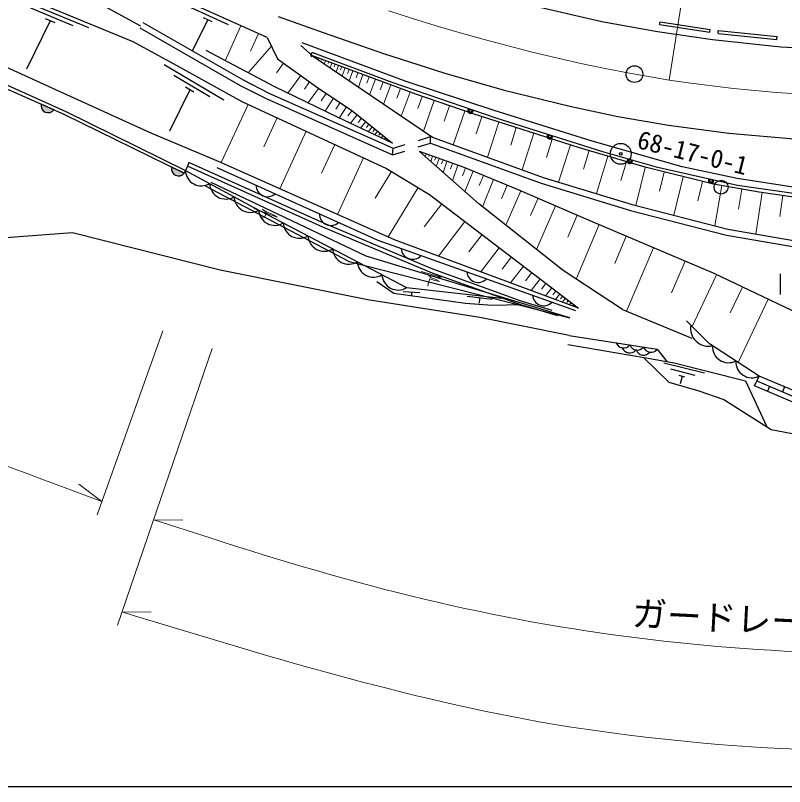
# Model space of a CAD drawing. Units: millimetres at full size, sheet at 1:1000; details may follow other scales. Extents: x 40000 to 680000, y 20000 to 380000.
# Drawn here: x 211317 to 266579, y 205000 to 260380 of the extents above; entities that cross this region are included whole.
import ezdxf
from ezdxf.enums import TextEntityAlignment as Align

# ---------------------------------------------------------------- set-up
doc = ezdxf.new("R2010")
doc.units = ezdxf.units.MM
doc.header["$LTSCALE"] = 1000
doc.linetypes.add('DASHED', pattern=[7.5, 6, -1.5])
for name, color, linetype, lineweight in [('M-BGD', 7, 'Continuous', 25), ('M-BMK', 2, 'Continuous', 13), ('M-BMK-SRVR', 3, 'Continuous', 25), ('M-STR-HTXT', 7, 'Continuous', 13), ('M-STR-STRC', 7, 'Continuous', 25), ('M-TTL-BAND', 7, 'Continuous', 25), ('外枠', 7, 'Continuous', 13)]:
    doc.layers.add(name, color=color, linetype=linetype, lineweight=lineweight)
doc.styles.add('ＭＳ ゴシック', font='')
doc.styles.get('ＭＳ ゴシック').set_extended_font_data('MS Gothic')

msp = doc.modelspace()

# ---------------------------------------------------------------- hatches: boundary and pattern name
at = {"layer": 'M-BGD'}
for points in [[(214082, 253610, -0.82183), (213177, 254013)], [(223440, 249045, -0.82183), (222551, 249482)]]:
    msp.add_hatch(color=256, dxfattribs=at).paths.add_polyline_path(points)

# ---------------------------------------------------------------- linework, layer by layer
for p, q in [((229405, 258787), (220236, 262922)), ((216594, 259490), (211513, 261597)), ((215463, 259634), (212415, 260898)), ((226630, 259709), (223895, 260942)), ((213824, 259989), (212114, 256531)), ((214179, 259842), (213468, 260137)), ((225139, 260052), (224023, 257836)), ((225458, 259908), (224820, 260196)), ((257603, 259732), (257634, 259930)), ((257634, 259930), (261231, 259371)), ((261797, 259087), (261817, 259286)), ((261817, 259286), (266047, 258861)), ((232653, 257477), (241279, 251628)), ((226300, 254288), (221996, 256832)), ((223139, 256666), (227575, 254196)), ((225287, 254538), (222704, 256065)), ((223843, 255043), (222392, 252072)), ((224144, 254865), (223541, 255221)), ((214082, 253610), (213177, 254013)), ((240271, 251406), (241139, 251678)), ((241129, 251214), (241139, 251678)), ((238448, 250836), (239317, 251108)), ((240252, 250940), (241129, 251214)), ((238421, 250367), (238448, 250836)), ((238421, 250367), (239298, 250641)), ((223440, 249045), (222551, 249482)), ((266254, 241834), (266254, 240334)), ((240381, 240458), (239183, 240525)), ((239782, 240491), (239771, 240302)), ((245562, 239986), (243773, 240184)), ((244668, 240085), (244627, 239720)), ((254937, 239271), (259925, 237211)), ((260817, 234677), (257907, 235406)), ((260162, 234532), (258417, 234970)), ((259420, 234409), (259013, 234511)), ((259217, 234460), (259080, 233917)), ((264581, 234131), (268290, 232561)), ((265502, 233741), (265351, 233384)), ((266575, 233711), (266423, 233351))]:
    msp.add_line(p, q, dxfattribs=at)
for points in [[(146224, 287168), (150636, 284994), (163287, 278618), (171331, 274643), (188549, 266780), (213922, 255184), (221104, 251928), (226049, 249830)], [(172833, 279662), (164386, 282844), (172154, 278257), (174863, 277169), (188860, 271323), (210609, 262297), (219763, 258500), (223139, 256666)], [(173798, 279054), (187866, 273274), (202096, 267422), (215231, 262028), (217884, 260957), (220294, 259641)], [(171476, 273076), (194031, 262912), (214934, 253476), (223531, 249250)], [(171364, 272785), (193891, 262601), (214839, 253273), (223440, 249045)], [(220471, 259871), (227678, 255742), (229513, 254802), (238448, 250836)], [(257603, 259732), (261201, 259174), (261231, 259371)], [(220252, 259489), (227468, 255355), (229323, 254405), (238421, 250367)], [(229405, 258787), (230140, 257274), (233106, 255133), (235464, 253574), (238408, 251205)], [(261797, 259087), (266027, 258662), (266047, 258861)], [(240096, 254714), (232653, 257477), (231828, 258224)], [(304966, 249673), (301623, 248885), (297566, 248140), (293075, 247552), (287206, 247041), (282780, 246770), (277694, 246987), (272756, 247363), (268280, 247882), (263164, 248668), (259226, 249498), (252759, 251358), (245710, 253559), (239402, 255623), (231929, 258401)], [(238408, 251205), (234468, 253062), (229945, 255243), (225017, 257856)], [(227575, 254196), (237974, 249395), (241073, 247509), (251770, 239359)], [(305045, 248866), (301148, 248055), (297071, 247351), (292827, 246797), (288778, 246425), (284786, 246169), (280899, 246064), (276978, 246317), (273304, 246608), (268545, 247138), (264761, 247698), (261468, 248260), (256552, 249471), (251852, 250875), (244201, 253303), (240096, 254714)], [(241139, 251678), (249228, 248748), (255631, 246806), (262500, 245022), (268756, 243948), (275362, 243192)], [(241129, 251214), (249089, 248330), (255512, 246382), (262407, 244591), (268693, 243513), (275312, 242755)], [(254937, 239271), (250669, 242052), (244614, 246839), (240346, 250601)], [(279852, 240383), (274138, 239492), (267109, 239195), (261513, 241841), (252654, 245611), (247401, 247889), (243569, 249451), (240346, 250601)], [(223781, 249809), (223669, 249561), (223440, 249045)], [(249883, 239178), (247716, 239844), (241307, 242146), (233512, 245430), (223781, 249809)], [(251770, 239359), (238544, 244274), (225908, 249892)], [(223531, 249250), (228450, 246586), (239424, 240832), (246275, 240073)], [(250279, 238811), (247630, 239587), (241208, 241893), (233403, 245182), (223669, 249561)], [(225794, 249468), (237356, 244233), (251566, 239198)], [(224952, 248151), (235285, 242698), (251160, 238658)], [(251160, 238658), (236506, 243085), (225387, 248382)], [(226034, 242089), (215412, 244757), (207409, 244176), (202430, 243937), (187105, 243433)], [(310976, 244393), (309049, 242905), (302271, 240669), (296120, 238553), (286689, 235497), (280112, 233236), (274965, 231514), (272094, 231602), (270426, 232094), (264752, 234476), (261183, 236784), (259537, 238457)], [(251107, 237404), (244690, 238675), (236632, 239960), (226034, 242089)], [(247630, 239587), (245559, 239537), (243654, 239680), (238499, 240398), (237280, 241244)], [(251107, 237404), (257432, 236401), (258109, 235515)], [(251007, 236742), (256638, 235778), (258637, 235421), (263770, 234134), (265294, 230843)], [(268449, 232924), (268131, 232198), (264410, 233786), (264752, 234476)]]:
    msp.add_lwpolyline(points, dxfattribs=at)
at = {"layer": 'M-BGD', "linetype": 'DASHED'}
msp.add_lwpolyline([(256434, 235813), (258269, 234054), (260428, 233408), (262225, 232797), (265616, 230638), (272645, 229297), (276426, 231052)], dxfattribs=at)
at = {"layer": 'M-BGD'}
msp.add_circle((262014, 248052), 500, dxfattribs=at)
for centre, radius, start, end in [((213669, 253901), 505, 167.1667, 324.8249), ((223039, 249352), 505, 164.9967, 322.6549), ((224669, 249278), 1138, 181.4156, 301.7004), ((226427, 248351), 1160, 182.0432, 301.0729), ((229427, 248166), 812, 178.2615, 313.0218), ((228195, 247407), 1170, 182.4485, 300.9688), ((229956, 246461), 1160, 182.8178, 301.8474), ((233981, 246104), 812, 178.2615, 313.0218), ((231727, 245533), 1160, 182.8178, 301.8474), ((233498, 244604), 1160, 182.8178, 301.8474), ((235269, 243675), 1160, 182.8178, 301.8474), ((239853, 243680), 812, 183.1106, 317.8709), ((237041, 242746), 1160, 182.8178, 301.8474), ((238812, 241818), 1160, 182.8178, 301.8474), ((244566, 242010), 812, 183.1106, 317.8709), ((249279, 240340), 812, 183.1106, 317.8709), ((261128, 237931), 1310, 170.2854, 281.6822), ((255009, 237083), 580, 201.4725, 320.5021), ((255458, 236722), 580, 201.4725, 320.5021), ((255997, 236926), 580, 201.4725, 320.5021), ((256984, 236770), 580, 201.4725, 320.5021), ((262553, 236600), 1160, 177.5921, 296.6217), ((256446, 236566), 580, 201.4725, 320.5021), ((264232, 235513), 1160, 177.5921, 296.6217)]:
    msp.add_arc(centre, radius, start, end, dxfattribs=at)
at = {"layer": 'M-BMK'}
msp.add_lwpolyline([(238136, 260699), (239842, 260160), (241552, 259637), (243269, 259133), (244991, 258648), (246718, 258184), (248452, 257742), (250191, 257325), (251936, 256932), (253687, 256565), (255443, 256227), (257205, 255917), (258298, 255741)], dxfattribs=at)
msp.add_arc((273661, 354554), 100000, 261.16287, 317.00339, dxfattribs=at)
at = {"layer": 'M-BMK-SRVR'}
for centre, radius in [((255793, 256164), 600), ((254808, 250443), 750), ((254808, 250443), 90)]:
    msp.add_circle(centre, radius, dxfattribs=at)
at = {"layer": 'M-STR-HTXT'}
for p, q in [((258298, 255741), (263675, 290326)), ((227522, 259636), (226391, 257128)), ((228776, 259070), (228211, 257816)), ((229705, 258170), (228032, 256258)), ((233122, 257303), (233079, 257188)), ((233356, 257216), (233335, 257159)), ((233590, 257129), (233505, 256899)), ((233825, 257042), (233782, 256927)), ((230574, 256960), (230074, 256268)), ((234059, 256955), (233931, 256610)), ((234294, 256868), (234230, 256696)), ((234528, 256781), (234357, 256321)), ((234762, 256694), (234677, 256464)), ((234997, 256607), (234783, 256033)), ((235284, 256500), (235177, 256213)), ((231816, 256064), (230893, 254786)), ((235571, 256394), (235306, 255678)), ((235929, 256261), (235796, 255903)), ((236286, 256128), (235956, 255237)), ((236732, 255963), (236566, 255517)), ((232455, 255603), (232077, 255079)), ((237177, 255797), (236765, 254688)), ((237732, 255592), (237526, 255037)), ((238286, 255386), (237773, 254005)), ((233094, 255141), (232335, 254090)), ((233634, 254783), (233277, 254243)), ((238976, 255129), (238720, 254439)), ((239667, 254873), (239028, 253154)), ((234175, 254426), (233562, 253499)), ((240530, 254564), (240232, 253697)), ((241397, 254266), (240640, 252061)), ((228029, 253987), (226099, 249807)), ((234639, 254119), (234332, 253656)), ((235102, 253813), (234573, 253012)), ((242500, 253888), (242121, 252785)), ((235500, 253545), (235199, 253171)), ((235874, 253244), (235381, 252631)), ((243603, 253509), (242771, 251087)), ((244818, 253107), (244431, 251887)), ((230118, 253022), (229153, 250932)), ((236180, 252997), (235934, 252691)), ((236486, 252751), (236113, 252287)), ((236719, 252564), (236532, 252332)), ((246038, 252720), (245237, 250194)), ((232208, 252057), (230306, 247937)), ((236951, 252377), (236667, 252025)), ((237146, 252221), (237004, 252045)), ((237340, 252064), (237133, 251806)), ((247302, 252319), (246901, 251056)), ((237535, 251907), (237431, 251778)), ((237730, 251750), (237598, 251587)), ((237925, 251594), (237859, 251512)), ((238120, 251437), (238063, 251367)), ((248565, 251918), (247731, 249290)), ((249879, 251501), (249462, 250187)), ((234268, 251106), (233317, 249046)), ((238314, 251280), (238286, 251245)), ((251193, 251084), (250344, 248409)), ((240817, 250433), (240750, 250245)), ((241053, 250349), (241019, 250255)), ((252534, 250671), (252132, 249327)), ((236328, 250155), (234453, 246093)), ((241288, 250265), (241154, 249889)), ((241524, 250181), (241457, 249993)), ((241759, 250097), (241558, 249533)), ((242041, 249996), (241940, 249714)), ((242323, 249896), (242041, 249107)), ((253879, 250270), (253075, 247581)), ((255223, 249868), (254821, 248523)), ((242717, 249755), (242576, 249360)), ((243112, 249614), (242718, 248510)), ((243662, 249413), (243441, 248870)), ((256567, 249467), (255895, 246737)), ((238336, 249175), (237173, 247264)), ((244204, 249192), (243607, 247726)), ((244937, 248893), (244638, 248160)), ((257932, 249131), (257596, 247766)), ((259297, 248794), (258616, 246031)), ((245670, 248595), (244871, 246635)), ((246650, 248195), (246250, 247216)), ((260679, 248454), (260338, 247072)), ((262070, 248157), (261576, 245262)), ((240247, 248012), (238094, 244474)), ((247627, 247791), (246550, 245308)), ((263517, 247910), (263270, 246463)), ((264966, 247668), (264522, 244675)), ((248869, 247253), (248330, 246011)), ((266462, 247446), (266240, 245950)), ((241951, 246840), (240696, 245193)), ((250110, 246714), (248747, 243571)), ((251681, 246033), (251000, 244461)), ((243598, 245585), (241704, 243100)), ((253254, 245355), (251593, 241450)), ((244841, 244639), (243894, 243396)), ((255207, 244524), (254376, 242572)), ((246083, 243692), (244766, 241962)), ((257160, 243694), (255227, 239151)), ((246948, 243033), (246289, 242168)), ((259431, 242727), (258464, 240456)), ((247813, 242374), (246896, 241171)), ((248415, 241916), (247956, 241314)), ((249016, 241457), (248378, 240620)), ((261698, 241753), (259944, 238043)), ((249435, 241138), (249116, 240719)), ((249854, 240819), (249410, 240236)), ((250145, 240597), (249923, 240306)), ((250437, 240375), (250128, 239970)), ((263554, 240876), (262676, 239021)), ((250639, 240221), (250485, 240018)), ((250842, 240066), (250627, 239784)), ((251041, 239915), (250933, 239774)), ((265409, 239999), (263255, 235444)), ((251240, 239763), (251117, 239602)), ((251439, 239612), (251377, 239531)), ((251637, 239460), (251607, 239420)), ((221908, 237730), (217196, 224520)), ((225464, 236461), (218660, 216594)), ((217532, 225462), (215871, 226727)), ((221252, 224162), (223340, 224124)), ((218984, 217540), (221072, 217529))]:
    msp.add_line(p, q, dxfattribs=at)
for points in [[(203658, 230646), (204594, 230294), (205530, 229943), (206467, 229591), (207403, 229240), (208340, 228890), (209276, 228540), (210214, 228192), (211151, 227844), (212089, 227498), (213028, 227153), (217532, 225462)], [(221252, 224162), (225300, 222866), (226251, 222557), (227204, 222252), (228157, 221950), (229112, 221653), (230068, 221360), (231025, 221071), (231984, 220787), (232944, 220508), (233906, 220233), (234869, 219964), (235833, 219700), (236799, 219441), (237767, 219188), (238736, 218940), (239706, 218699), (240678, 218463), (241651, 218234), (242626, 218011), (243602, 217795), (244580, 217585), (245559, 217382), (246540, 217187), (247522, 216998), (248506, 216818), (249491, 216644), (250477, 216479), (251464, 216321), (252153, 216216)], [(218984, 217540), (219941, 217248), (220897, 216956), (221854, 216664), (222810, 216373), (223768, 216083), (224725, 215794), (225683, 215507), (226641, 215221), (227600, 214937), (228559, 214656), (229520, 214376), (230481, 214100), (231442, 213826), (232405, 213555), (233368, 213287), (234333, 213023), (235299, 212763), (236265, 212507), (237233, 212255), (238202, 212008), (239172, 211765), (240143, 211528), (241116, 211295), (242090, 211069), (243065, 210848), (244042, 210632), (245020, 210424), (245999, 210221), (246980, 210026), (247962, 209837), (248945, 209656), (249930, 209482), (251078, 209299)]]:
    msp.add_lwpolyline(points, dxfattribs=at)
for radius, end in [(147000, 295.69111), (140000, 286.40709)]:
    msp.add_arc((273661, 354554), radius, 261.16287, end, dxfattribs=at)
at = {"layer": 'M-STR-STRC'}
for points in [[(310666, 265143), (305839, 263343), (300681, 261677), (295393, 260304), (290627, 259306), (285771, 258587), (280936, 258087), (276082, 257821), (271191, 257861), (266305, 258099), (261396, 258617), (257460, 259202), (253444, 259916), (248993, 260947), (244362, 262170), (239953, 263463), (232931, 265798), (225239, 268561), (220022, 270561)], [(230205, 260312), (233426, 259146), (237752, 257641), (242162, 256224), (246443, 255008), (251146, 253863), (254598, 253128), (258246, 252502), (262585, 251931), (267535, 251500), (272965, 251361), (277531, 251480), (282471, 251722), (287785, 252283), (291984, 252936), (296690, 253935), (301434, 255193), (305878, 256523), (308901, 257590), (311309, 258505)], [(232728, 257690), (238360, 255594), (245908, 252999), (253508, 250613), (257343, 249513), (263188, 248194), (271088, 247057), (279071, 246419), (283083, 246271), (287048, 246546), (291042, 246875), (295042, 247306), (299004, 247909), (302947, 248666), (304716, 249085)]]:
    msp.add_lwpolyline(points, dxfattribs=at)
for centre, radius in [((244006, 253534), 100), ((249717, 251685), 100), ((255459, 249936), 100), ((261290, 248507), 112), ((261290, 248507), 100)]:
    msp.add_circle(centre, radius, dxfattribs=at)
for centre, radius, start, end in [((232675, 257549), 150, 69.5937, 249.5937), ((244006, 253534), 188, 124.1565, 17.8963), ((244006, 253534), 150, 112.436, 29.6168), ((244006, 253534), 112, 71.02644, 71.02642), ((249717, 251685), 188, 125.6968, 19.4366), ((249717, 251685), 150, 113.9763, 31.1571), ((249717, 251685), 112, 72.56675, 72.56671), ((255459, 249936), 188, 127.1229, 20.8627), ((255459, 249936), 150, 115.4025, 32.5832), ((255459, 249936), 112, 73.9929, 73.9928), ((261290, 248507), 188, 130.4163, 24.1561), ((261290, 248507), 150, 118.6958, 35.8765)]:
    msp.add_arc(centre, radius, start, end, dxfattribs=at)
at = {"layer": 'M-TTL-BAND'}
msp.add_line((40000, 205000), (579000, 205000), dxfattribs=at)
at = {"layer": '外枠'}
for points in [[(228447, 246505), (230116, 245889), (229888, 246024), (229659, 246159), (229299, 246279), (229038, 246464), (229381, 246262), (229228, 245951), (229079, 245855)], [(240474, 241991), (241932, 241592), (241587, 241581), (241308, 241683), (240980, 241754), (241191, 241537), (241469, 241434), (241780, 241282), (241452, 241352), (241092, 241472), (240989, 241194), (240936, 240948)]]:
    msp.add_lwpolyline(points, dxfattribs=at)

# ---------------------------------------------------------------- texts
at = {"layer": 'M-BMK-SRVR', "style": 'ＭＳ ゴシック'}
msp.add_text('68-17-0-1', height=1320, rotation=345.956, dxfattribs=at).set_placement((255803, 250483), align=Align.BOTTOM_LEFT)
at = {"layer": 'M-STR-HTXT', "style": 'ＭＳ ゴシック'}
msp.add_text('ガードレール\u3000L=74.8', height=1833, rotation=357.064, dxfattribs=at).set_placement((268029, 215349), align=Align.BOTTOM_CENTER)

doc.saveas('drawing.dxf')
